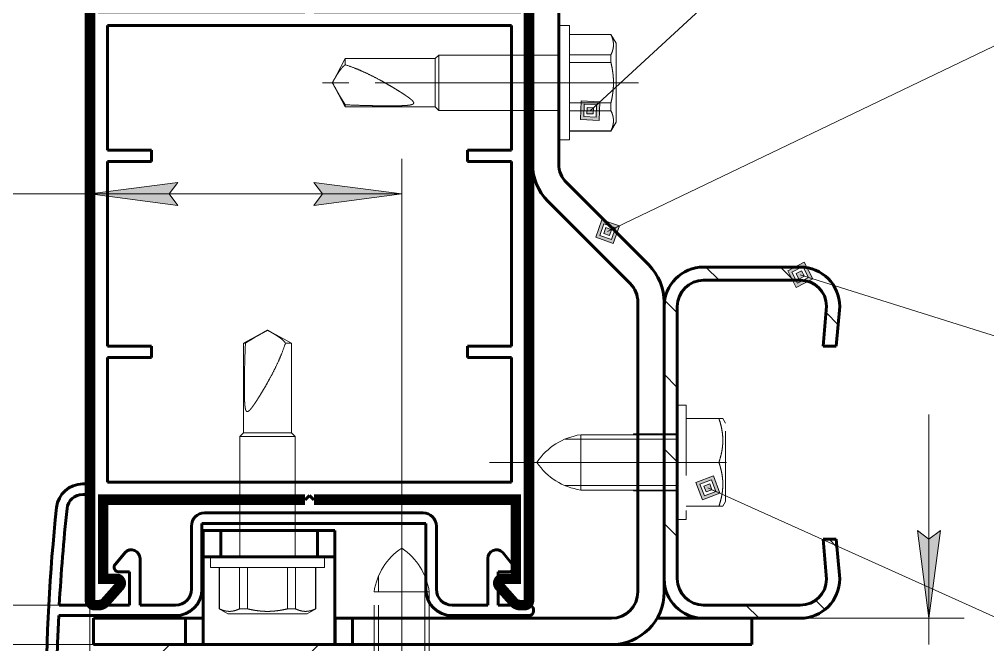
# Model space of a CAD drawing. Header units: millimetres. Extents: x 0 to 841, y 0 to 594.
# Drawn here: x 235.6 to 290.7, y 98.4 to 134 of the extents above; entities that cross this region are included whole.
import ezdxf

# ---------------------------------------------------------------- set-up
doc = ezdxf.new("R2010")
doc.units = ezdxf.units.MM
for name, pattern in [('K5LT32768', [0]), ('K5LT_AXLED', [19.5, 15, -1.5, 1.5, -1.5]), ('K5LT_BASIC', [0]), ('K5LT_DASHED', [6, 4, -2]), ('K5LT_THIN', [0])]:
    doc.linetypes.add(name, pattern=pattern)
doc.layers.add('Системный слой', color=7, linetype='Continuous')

# ---------------------------------------------------------------- blocks, each defined once
blk = doc.blocks.new('U90')
at = {"layer": 'Системный слой', "color": 30, "linetype": 'K5LT_AXLED', "lineweight": 18, "true_color": 0xff8000}
for p, q in [((266.886, 133.158), (269.247, 133.158)), ((266.886, 133.146), (269.247, 133.146)), ((269.247, 133.158), (269.536, 132.658)), ((269.247, 133.146), (269.247, 133.158)), ((259.436, 131.983), (259.236, 131.783)), ((266.286, 131.983), (259.436, 131.983)), ((259.436, 131.983), (259.436, 128.833)), ((266.886, 132), (269.247, 132)), ((269.247, 131.554), (269.247, 132)), ((254.117, 131.783), (253.386, 130.408)), ((259.236, 131.783), (254.117, 131.783)), ((254.117, 131.783), (254.117, 131.432)), ((259.236, 129.033), (259.236, 131.783)), ((266.886, 131.554), (269.247, 131.554)), ((254.117, 129.033), (253.386, 130.408)), ((254.117, 129.151), (254.117, 129.033)), ((266.886, 129.262), (269.247, 129.262)), ((269.247, 128.816), (269.247, 129.262)), ((259.236, 129.033), (254.117, 129.033)), ((259.436, 128.833), (259.236, 129.033)), ((266.286, 128.833), (259.436, 128.833)), ((266.886, 128.816), (269.247, 128.816)), ((269.247, 127.658), (269.536, 128.158)), ((266.886, 127.67), (269.247, 127.67)), ((266.886, 127.658), (269.247, 127.658)), ((269.247, 127.658), (269.247, 127.67)), ((266.286, 127.158), (266.886, 127.158))]:
    blk.add_line(p, q, dxfattribs=at)
for points, knots in [([(269.247, 132), (269.277, 132.063), (269.316, 132.157), (269.355, 132.284), (269.376, 132.38), (269.388, 132.476), (269.393, 132.573), (269.388, 132.669), (269.376, 132.765), (269.355, 132.861), (269.316, 132.989), (269.277, 133.083), (269.247, 133.146)], [0, 0, 0, 0, 2.165084, 3.247765, 4.330633, 5.413593, 6.496834, 7.58026, 8.663966, 9.747765, 10.83175, 13, 13, 13, 13]), ([(253.386, 130.408), (253.417, 130.467), (253.468, 130.56), (253.541, 130.689), (253.608, 130.804), (253.687, 130.933), (253.773, 131.061), (253.857, 131.175), (253.931, 131.263), (254.017, 131.354), (254.077, 131.404), (254.117, 131.432)], [0, 0, 0, 0, 1.504176, 2.392626, 3.46464, 4.710724, 6.206453, 7.620947, 8.883179, 9.895758, 12, 12, 12, 12]), ([(254.117, 131.432), (254.308, 131.37), (254.643, 131.249), (255.143, 131.038), (255.619, 130.812), (256.088, 130.566), (256.489, 130.342), (256.791, 130.165), (257, 130.038), (257.155, 129.942), (257.281, 129.863), (257.397, 129.788), (257.501, 129.72), (257.594, 129.657), (257.673, 129.602), (257.741, 129.552), (257.8, 129.508), (257.849, 129.468), (257.893, 129.431), (257.932, 129.395), (257.964, 129.36), (257.986, 129.333), (258, 129.311), (258.008, 129.293), (258.015, 129.274), (258.016, 129.254), (258.013, 129.235), (258.002, 129.217), (257.986, 129.201), (257.961, 129.185), (257.927, 129.17), (257.887, 129.157), (257.84, 129.146), (257.785, 129.136), (257.72, 129.127), (257.642, 129.119), (257.547, 129.112), (257.436, 129.105), (257.303, 129.1), (257.146, 129.095), (256.971, 129.092), (256.789, 129.091), (256.61, 129.091), (256.43, 129.091), (256.233, 129.093), (256.009, 129.096), (255.749, 129.1), (255.35, 129.108), (254.801, 129.124), (254.352, 129.141), (254.117, 129.151)], [0, 0, 0, 0, 3.695674, 6.493974, 9.736498, 13.007954, 15.764358, 17.743186, 19.110548, 20.060766, 20.959179, 21.769647, 22.543978, 23.218085, 23.828109, 24.346105, 24.836155, 25.252922, 25.624352, 26.024358, 26.379929, 26.691066, 26.874208, 27.047701, 27.238697, 27.448683, 27.667991, 27.867967, 28.079474, 28.320733, 28.601801, 28.89542, 29.204128, 29.546194, 29.941906, 30.417557, 30.96798, 31.628115, 32.389595, 33.304905, 34.368495, 35.451313, 36.479219, 37.489156, 38.581158, 39.912937, 41.402425, 43.125267, 46.873525, 51, 51, 51, 51]), ([(269.391, 130.408), (269.391, 130.505), (269.386, 130.65), (269.369, 130.858), (269.346, 131.049), (269.307, 131.286), (269.27, 131.459), (269.247, 131.554)], [0, 0, 0, 0, 2, 3, 4.333333, 6, 8, 8, 8, 8]), ([(254.117, 129.151), (254.062, 129.236), (253.944, 129.422), (253.793, 129.676), (253.665, 129.9), (253.539, 130.125), (253.446, 130.295), (253.386, 130.408)], [0, 0, 0, 0, 1.82277, 3.891909, 4.975416, 6.027865, 8, 8, 8, 8]), ([(269.247, 129.262), (269.27, 129.356), (269.307, 129.53), (269.346, 129.767), (269.369, 129.958), (269.386, 130.166), (269.391, 130.311), (269.391, 130.408)], [0, 0, 0, 0, 2, 3.666667, 5, 6, 8, 8, 8, 8]), ([(269.247, 127.67), (269.277, 127.732), (269.316, 127.827), (269.355, 127.954), (269.376, 128.05), (269.388, 128.146), (269.393, 128.243), (269.388, 128.339), (269.376, 128.435), (269.355, 128.531), (269.316, 128.658), (269.277, 128.753), (269.247, 128.816)], [0, 0, 0, 0, 2.165084, 3.247765, 4.330633, 5.413593, 6.496834, 7.58026, 8.663966, 9.747765, 10.83175, 13, 13, 13, 13])]:
    blk.add_open_spline(points, degree=3, knots=knots, dxfattribs=at)
blk.add_open_spline([(269.536, 128.158), (269.536, 130.408), (269.536, 132.658)], degree=1, dxfattribs=at)
blk = doc.blocks.new('U91')
at = {"layer": 'Системный слой', "color": 30, "linetype": 'K5LT_AXLED', "lineweight": 18, "true_color": 0xff8000}
for p, q in [((248.313, 115.584), (249.688, 116.315)), ((251.063, 115.584), (249.688, 116.315)), ((248.313, 110.465), (248.313, 115.584)), ((248.431, 115.584), (248.313, 115.584)), ((251.063, 115.584), (250.712, 115.584)), ((251.063, 110.465), (251.063, 115.584)), ((248.113, 110.265), (248.313, 110.465)), ((248.313, 110.465), (251.063, 110.465)), ((251.263, 110.265), (251.063, 110.465)), ((248.113, 103.415), (248.113, 110.265)), ((251.263, 110.265), (248.113, 110.265)), ((251.263, 103.415), (251.263, 110.265)), ((246.438, 103.415), (246.438, 102.815)), ((246.938, 102.815), (246.938, 100.454)), ((246.95, 102.815), (246.95, 100.454)), ((248.096, 102.815), (248.096, 100.454)), ((248.542, 102.815), (248.542, 100.454)), ((250.834, 102.815), (250.834, 100.454)), ((251.28, 102.815), (251.28, 100.454)), ((252.426, 102.815), (252.426, 100.454)), ((252.438, 102.815), (252.438, 100.454)), ((246.938, 100.454), (247.438, 100.165)), ((246.938, 100.454), (246.95, 100.454)), ((248.096, 100.454), (248.542, 100.454)), ((250.834, 100.454), (251.28, 100.454)), ((252.438, 100.454), (251.938, 100.165)), ((252.426, 100.454), (252.438, 100.454))]:
    blk.add_line(p, q, dxfattribs=at)
for points, knots in [([(248.431, 115.584), (248.516, 115.639), (248.702, 115.756), (248.956, 115.908), (249.18, 116.036), (249.405, 116.162), (249.575, 116.255), (249.688, 116.315)], [0, 0, 0, 0, 1.82277, 3.891909, 4.975416, 6.027865, 8, 8, 8, 8]), ([(249.688, 116.315), (249.747, 116.283), (249.84, 116.233), (249.969, 116.16), (250.084, 116.093), (250.213, 116.013), (250.341, 115.928), (250.455, 115.843), (250.543, 115.77), (250.634, 115.684), (250.684, 115.624), (250.712, 115.584)], [0, 0, 0, 0, 1.504176, 2.392626, 3.46464, 4.710724, 6.206453, 7.620947, 8.883179, 9.895758, 12, 12, 12, 12]), ([(250.712, 115.584), (250.65, 115.393), (250.529, 115.058), (250.318, 114.558), (250.092, 114.082), (249.846, 113.612), (249.622, 113.211), (249.445, 112.91), (249.318, 112.701), (249.222, 112.546), (249.143, 112.42), (249.068, 112.303), (249, 112.2), (248.937, 112.107), (248.882, 112.028), (248.832, 111.96), (248.788, 111.901), (248.748, 111.851), (248.711, 111.808), (248.675, 111.769), (248.64, 111.737), (248.613, 111.715), (248.591, 111.701), (248.573, 111.692), (248.554, 111.686), (248.534, 111.684), (248.515, 111.688), (248.497, 111.698), (248.481, 111.715), (248.465, 111.74), (248.45, 111.773), (248.437, 111.814), (248.426, 111.861), (248.416, 111.916), (248.407, 111.981), (248.399, 112.059), (248.392, 112.154), (248.385, 112.265), (248.38, 112.398), (248.375, 112.554), (248.372, 112.73), (248.371, 112.912), (248.371, 113.091), (248.371, 113.27), (248.373, 113.467), (248.376, 113.692), (248.38, 113.952), (248.388, 114.351), (248.404, 114.9), (248.421, 115.349), (248.431, 115.584)], [0, 0, 0, 0, 3.695674, 6.493974, 9.736498, 13.007954, 15.764358, 17.743186, 19.110548, 20.060766, 20.959179, 21.769647, 22.543978, 23.218085, 23.828109, 24.346105, 24.836155, 25.252922, 25.624352, 26.024358, 26.379929, 26.691066, 26.874208, 27.047701, 27.238697, 27.448683, 27.667991, 27.867967, 28.079474, 28.320733, 28.601801, 28.89542, 29.204128, 29.546194, 29.941906, 30.417557, 30.96798, 31.628115, 32.389595, 33.304905, 34.368495, 35.451313, 36.479219, 37.489156, 38.581158, 39.912937, 41.402425, 43.125267, 46.873525, 51, 51, 51, 51]), ([(246.95, 100.454), (247.012, 100.424), (247.107, 100.384), (247.234, 100.346), (247.33, 100.325), (247.426, 100.312), (247.523, 100.308), (247.619, 100.312), (247.715, 100.325), (247.811, 100.346), (247.938, 100.384), (248.033, 100.424), (248.096, 100.454)], [0, 0, 0, 0, 2.165084, 3.247765, 4.330633, 5.413593, 6.496834, 7.58026, 8.663966, 9.747765, 10.83175, 13, 13, 13, 13]), ([(248.542, 100.454), (248.636, 100.431), (248.81, 100.394), (249.047, 100.355), (249.238, 100.332), (249.446, 100.314), (249.591, 100.309), (249.688, 100.309)], [0, 0, 0, 0, 2, 3.666667, 5, 6, 8, 8, 8, 8]), ([(249.688, 100.309), (249.785, 100.309), (249.93, 100.314), (250.138, 100.332), (250.329, 100.355), (250.566, 100.394), (250.739, 100.431), (250.834, 100.454)], [0, 0, 0, 0, 2, 3, 4.333333, 6, 8, 8, 8, 8]), ([(251.28, 100.454), (251.343, 100.424), (251.437, 100.384), (251.564, 100.346), (251.66, 100.325), (251.756, 100.312), (251.853, 100.308), (251.949, 100.312), (252.045, 100.325), (252.141, 100.346), (252.269, 100.384), (252.363, 100.424), (252.426, 100.454)], [0, 0, 0, 0, 2.165084, 3.247765, 4.330633, 5.413593, 6.496834, 7.58026, 8.663966, 9.747765, 10.83175, 13, 13, 13, 13])]:
    blk.add_open_spline(points, degree=3, knots=knots, dxfattribs=at)
blk.add_open_spline([(247.438, 100.165), (249.688, 100.165), (251.938, 100.165)], degree=1, dxfattribs=at)

msp = doc.modelspace()

# ---------------------------------------------------------------- hatches: boundary and pattern name
at = {"layer": 'Системный слой'}
h = msp.add_hatch(color=7, dxfattribs=at)
h.paths.add_polyline_path([(268.574, 128.264), (268.618, 129.323), (267.559, 129.368), (267.514, 128.308)])
h.paths.add_polyline_path([(268.405, 128.448), (268.434, 129.154), (267.728, 129.184), (267.698, 128.477)])
h.paths.add_polyline_path([(268.25, 128.985), (268.236, 128.632), (267.882, 128.646), (267.897, 129)])
for points in [[(244.079, 124.075), (244.579, 124.733), (239.579, 124.075), (244.579, 123.417)], [(257.329, 124.075), (252.329, 124.733), (252.829, 124.075), (252.329, 123.417)], [(287.359, 99.915), (288.018, 104.915), (287.359, 104.415), (286.701, 104.915)]]:
    msp.add_hatch(color=7, dxfattribs=at).paths.add_polyline_path(points)
h = msp.add_hatch(color=7, dxfattribs=at)
h.paths.add_polyline_path([(269.383, 121.255), (269.734, 122.256), (268.734, 122.607), (268.382, 121.607)])
h.paths.add_polyline_path([(269.509, 122.148), (269.275, 121.481), (268.608, 121.715), (268.842, 122.382)])
h.paths.add_polyline_path([(269.284, 122.039), (269.167, 121.706), (268.833, 121.823), (268.95, 122.157)])
h = msp.add_hatch(dxfattribs=at)
h.set_pattern_fill('Металл', angle=135, style=0, pattern_type=0)
h.set_pattern_definition([(135, (0, 0), (-2.12132, -2.12132), [])])
h.paths.add_polyline_path([(282.278, 102.165), (282.082, 104.415), (281.329, 104.415), (281.528, 102.135), (281.122, 101.138), (280.152, 100.67), (280.028, 100.665), (274.528, 100.665), (273.523, 101.052), (273.036, 102.012), (273.028, 102.165), (273.028, 117.665), (273.415, 118.67), (274.376, 119.157), (274.528, 119.165), (280.028, 119.165), (281.034, 118.778), (281.521, 117.818), (281.528, 117.694), (281.329, 115.415), (282.082, 115.415), (282.278, 117.665), (281.887, 118.933), (280.85, 119.76), (280.028, 119.915), (274.528, 119.915), (273.261, 119.524), (272.434, 118.486), (272.278, 117.665), (272.278, 102.165), (272.67, 100.897), (273.707, 100.07), (274.528, 99.915), (280.028, 99.915), (281.296, 100.306), (282.123, 101.343)])
h = msp.add_hatch(color=7, dxfattribs=at)
h.paths.add_polyline_path([(280.744, 119.243), (280.254, 120.184), (279.313, 119.694), (279.803, 118.753)])
h.paths.add_polyline_path([(280.505, 119.318), (280.179, 119.945), (279.552, 119.619), (279.878, 118.991)])
h.paths.add_polyline_path([(280.267, 119.393), (280.104, 119.707), (279.79, 119.543), (279.953, 119.23)])
h = msp.add_hatch(color=7, dxfattribs=at)
h.paths.add_polyline_path([(275.455, 107.032), (275.08, 108.024), (274.088, 107.648), (274.463, 106.657)])
h.paths.add_polyline_path([(275.227, 107.135), (274.977, 107.796), (274.316, 107.546), (274.566, 106.884)])
h.paths.add_polyline_path([(274.999, 107.238), (274.874, 107.568), (274.543, 107.443), (274.669, 107.112)])

# ---------------------------------------------------------------- linework, layer by layer
at = {"layer": 'Системный слой', "color": 7, "linetype": 'K5LT_THIN', "lineweight": 18}
for p, q in [((297.492, 155.887), (268.066, 128.816)), ((297.492, 135.583), (269.058, 121.931)), ((267.559, 129.368), (267.514, 128.308)), ((268.618, 129.323), (267.559, 129.368)), ((267.728, 129.184), (267.698, 128.477)), ((268.434, 129.154), (267.728, 129.184)), ((268.25, 128.985), (268.434, 129.154)), ((268.405, 128.448), (268.434, 129.154)), ((268.434, 129.154), (268.618, 129.323)), ((268.574, 128.264), (268.618, 129.323)), ((267.897, 129), (267.882, 128.646)), ((267.882, 128.646), (268.236, 128.632)), ((268.25, 128.985), (267.897, 129)), ((268.236, 128.632), (268.25, 128.985)), ((267.514, 128.308), (268.574, 128.264)), ((267.698, 128.477), (268.405, 128.448)), ((239.579, 93.415), (239.579, 126.075)), ((257.329, 103.915), (257.329, 126.075)), ((239.579, 124.075), (244.579, 124.733)), ((244.579, 124.733), (244.079, 124.075)), ((252.829, 124.075), (252.329, 124.733)), ((252.329, 124.733), (257.329, 124.075)), ((239.579, 124.075), (224.806, 124.075)), ((244.579, 123.417), (239.579, 124.075)), ((257.329, 124.075), (239.579, 124.075)), ((244.079, 124.075), (244.579, 123.417)), ((257.329, 124.075), (252.329, 123.417)), ((252.329, 123.417), (252.829, 124.075)), ((268.734, 122.607), (268.382, 121.607)), ((269.734, 122.256), (268.734, 122.607)), ((268.842, 122.382), (268.608, 121.715)), ((268.95, 122.157), (268.833, 121.823)), ((269.509, 122.148), (268.842, 122.382)), ((269.284, 122.039), (268.95, 122.157)), ((269.167, 121.706), (269.284, 122.039)), ((269.275, 121.481), (269.509, 122.148)), ((269.284, 122.039), (269.509, 122.148)), ((269.383, 121.255), (269.734, 122.256)), ((269.509, 122.148), (269.734, 122.256)), ((268.382, 121.607), (269.383, 121.255)), ((268.608, 121.715), (269.275, 121.481)), ((268.833, 121.823), (269.167, 121.706)), ((280.254, 120.184), (279.313, 119.694)), ((279.313, 119.694), (279.803, 118.753)), ((280.179, 119.945), (279.552, 119.619)), ((280.104, 119.707), (279.79, 119.543)), ((280.267, 119.393), (280.104, 119.707)), ((280.505, 119.318), (280.179, 119.945)), ((280.744, 119.243), (280.254, 120.184)), ((279.552, 119.619), (279.878, 118.991)), ((279.79, 119.543), (279.953, 119.23)), ((279.803, 118.753), (280.744, 119.243)), ((279.878, 118.991), (280.505, 119.318)), ((279.953, 119.23), (280.267, 119.393)), ((297.492, 113.966), (280.028, 119.468)), ((280.267, 119.393), (280.505, 119.318)), ((280.505, 119.318), (280.744, 119.243)), ((287.359, 99.915), (287.359, 111.513)), ((275.08, 108.024), (274.088, 107.648)), ((274.088, 107.648), (274.463, 106.657)), ((274.977, 107.796), (274.316, 107.546)), ((274.316, 107.546), (274.566, 106.884)), ((274.874, 107.568), (274.543, 107.443)), ((274.999, 107.238), (274.874, 107.568)), ((275.227, 107.135), (274.977, 107.796)), ((275.455, 107.032), (275.08, 108.024)), ((274.463, 106.657), (275.455, 107.032)), ((274.543, 107.443), (274.669, 107.112)), ((274.566, 106.884), (275.227, 107.135)), ((274.669, 107.112), (274.999, 107.238)), ((293.195, 99.038), (274.771, 107.34)), ((274.999, 107.238), (275.227, 107.135)), ((275.227, 107.135), (275.455, 107.032)), ((287.359, 99.915), (287.359, 106.915)), ((287.359, 104.415), (286.701, 104.915)), ((286.701, 104.915), (287.359, 99.915)), ((287.359, 99.915), (288.018, 104.915)), ((288.018, 104.915), (287.359, 104.415)), ((240.028, 100.665), (223.269, 100.665)), ((240.028, 100.665), (227.26, 100.665)), ((277.329, 99.915), (289.359, 99.915)), ((287.359, 98.415), (287.359, 99.915)), ((239.778, 98.415), (227.26, 98.415))]:
    msp.add_line(p, q, dxfattribs=at)
at = {"layer": 'Системный слой', "color": 5, "linetype": 'K5LT_BASIC', "lineweight": 60, "true_color": 0x0000ff}
for p, q in [((264.778, 136.03), (264.778, 133.53)), ((266.278, 133.53), (266.278, 136.03)), ((240.579, 126.565), (240.579, 133.665)), ((240.579, 133.665), (263.579, 133.665)), ((263.579, 133.665), (263.579, 126.565)), ((264.778, 125.78), (264.778, 133.53)), ((266.278, 125.78), (266.278, 133.53)), ((243.079, 126.565), (240.579, 126.565)), ((243.079, 125.915), (243.079, 126.565)), ((263.579, 126.565), (261.079, 126.565)), ((261.079, 126.565), (261.079, 125.915)), ((240.579, 115.415), (240.579, 125.915)), ((240.579, 125.915), (243.079, 125.915)), ((261.079, 125.915), (263.579, 125.915)), ((263.579, 125.915), (263.579, 115.415)), ((271.4, 120.036), (266.717, 124.719)), ((270.339, 118.976), (265.656, 123.659)), ((274.528, 119.915), (280.028, 119.915)), ((280.028, 119.165), (274.528, 119.165)), ((270.778, 101.415), (270.778, 117.915)), ((272.278, 101.415), (272.278, 117.915)), ((272.278, 102.165), (272.278, 117.665)), ((273.028, 117.665), (273.028, 102.165)), ((281.329, 115.415), (281.528, 117.694)), ((282.278, 117.665), (282.082, 115.415)), ((243.079, 115.415), (240.579, 115.415)), ((243.079, 114.765), (243.079, 115.415)), ((263.579, 115.415), (261.079, 115.415)), ((261.079, 115.415), (261.079, 114.765)), ((282.082, 115.415), (281.329, 115.415)), ((240.579, 107.665), (240.579, 114.765)), ((240.579, 114.765), (243.079, 114.765)), ((261.079, 114.765), (263.579, 114.765)), ((263.579, 114.765), (263.579, 107.665)), ((239.579, 107.565), (239.168, 107.565)), ((239.579, 106.965), (239.579, 107.565)), ((263.579, 107.665), (240.579, 107.665)), ((239.168, 106.965), (239.579, 106.965)), ((251.829, 106.665), (252.079, 106.915)), ((252.079, 106.915), (252.329, 106.665)), ((258.554, 105.915), (246.104, 105.915)), ((245.354, 105.165), (245.354, 101.565)), ((245.954, 101.565), (245.954, 105.315)), ((245.954, 105.315), (258.704, 105.315)), ((247.028, 104.915), (246.028, 104.915)), ((246.028, 103.415), (246.028, 104.915)), ((247.028, 104.915), (252.528, 104.915)), ((247.028, 103.415), (247.028, 104.915)), ((253.528, 104.915), (252.528, 104.915)), ((252.528, 104.915), (252.528, 103.415)), ((253.528, 104.915), (253.528, 103.415)), ((258.704, 105.315), (258.704, 101.565)), ((259.304, 101.565), (259.304, 105.165)), ((281.528, 102.135), (281.329, 104.415)), ((281.329, 104.415), (282.082, 104.415)), ((282.082, 104.415), (282.278, 102.165)), ((241.574, 103.668), (241.027, 102.991)), ((242.429, 100.665), (242.429, 103.315)), ((246.028, 103.415), (246.028, 101.915)), ((246.028, 103.415), (247.028, 103.415)), ((247.028, 103.415), (252.528, 103.415)), ((252.528, 103.415), (253.528, 103.415)), ((253.528, 101.915), (253.528, 103.415)), ((262.229, 103.315), (262.229, 100.665)), ((263.631, 102.991), (263.083, 103.668)), ((241.204, 102.565), (241.829, 102.565)), ((241.829, 102.565), (241.829, 100.665)), ((262.829, 100.665), (262.829, 102.565)), ((262.829, 102.565), (263.454, 102.565)), ((246.028, 101.915), (246.028, 101.415)), ((253.528, 101.415), (253.528, 101.915)), ((246.028, 101.415), (246.028, 98.415)), ((253.528, 98.415), (253.528, 101.415)), ((241.829, 100.665), (237.83, 100.665)), ((244.454, 100.665), (242.429, 100.665)), ((262.229, 100.665), (260.204, 100.665)), ((264.579, 100.665), (262.829, 100.665)), ((264.829, 100.315), (264.829, 100.415)), ((274.528, 100.665), (280.028, 100.665)), ((237.799, 100.065), (244.454, 100.065)), ((239.778, 98.415), (239.778, 99.915)), ((242.278, 99.915), (239.778, 99.915)), ((242.278, 99.915), (245.023, 99.915)), ((246.023, 99.915), (245.023, 99.915)), ((245.023, 99.915), (245.023, 98.415)), ((246.028, 99.915), (246.023, 99.915)), ((246.023, 99.915), (246.023, 98.415)), ((253.533, 99.915), (253.528, 99.915)), ((253.533, 98.415), (253.533, 99.915)), ((254.533, 99.915), (253.533, 99.915)), ((254.533, 99.915), (269.278, 99.915)), ((254.533, 98.415), (254.533, 99.915)), ((260.204, 100.065), (264.079, 100.065)), ((264.079, 100.065), (264.579, 100.065)), ((271.876, 99.915), (274.278, 99.915)), ((274.278, 99.915), (277.278, 99.915)), ((280.028, 99.915), (274.528, 99.915)), ((277.278, 98.415), (277.278, 99.915)), ((239.778, 98.415), (242.278, 98.415)), ((242.278, 98.415), (245.023, 98.415)), ((245.023, 98.415), (246.023, 98.415)), ((246.028, 98.415), (246.023, 98.415)), ((253.528, 98.415), (246.028, 98.415)), ((253.533, 98.415), (253.528, 98.415)), ((253.533, 98.415), (254.533, 98.415)), ((254.533, 98.415), (269.278, 98.415)), ((269.278, 98.415), (274.278, 98.415)), ((274.278, 98.415), (277.278, 98.415))]:
    msp.add_line(p, q, dxfattribs=at)
at = {"layer": 'Системный слой', "color": 30, "linetype": 'K5LT_AXLED', "lineweight": 18, "true_color": 0xff8000}
for p, q in [((266.286, 133.658), (266.886, 133.658)), ((270.813, 130.408), (252.715, 130.408)), ((262.329, 108.794), (275.829, 108.794)), ((257.329, 105.915), (257.329, 66.415)), ((252.938, 103.415), (252.938, 102.815))]:
    msp.add_line(p, q, dxfattribs=at)
at = {"layer": 'Системный слой', "color": 7, "linetype": 'K5LT_DASHED', "lineweight": 18}
for p, q in [((273.028, 112.043), (273.528, 112.043)), ((273.028, 112.043), (273.528, 112.043)), ((273.028, 112.043), (273.528, 112.043)), ((273.028, 112.043), (273.528, 112.043)), ((273.028, 112.043), (273.528, 112.043)), ((273.028, 112.043), (273.528, 112.043)), ((273.028, 112.043), (273.528, 112.043)), ((273.028, 112.043), (273.528, 112.043)), ((273.028, 112.043), (273.528, 112.043)), ((273.028, 112.043), (273.528, 112.043)), ((273.028, 112.043), (273.028, 105.543)), ((273.528, 112.043), (273.528, 105.543)), ((273.528, 111.293), (275.396, 111.293)), ((275.62, 111.293), (275.396, 111.293)), ((275.62, 111.293), (275.778, 111.018)), ((275.62, 111.293), (275.778, 111.018)), ((275.62, 111.293), (275.778, 111.018)), ((275.62, 111.293), (275.778, 111.018)), ((275.62, 111.293), (275.778, 111.018)), ((275.62, 111.293), (275.778, 111.018)), ((275.62, 111.293), (275.778, 111.018)), ((275.62, 111.293), (275.778, 111.018)), ((275.62, 111.293), (275.778, 111.018)), ((275.62, 111.293), (275.778, 111.018)), ((275.778, 106.568), (275.778, 111.018)), ((273.028, 110.368), (267.528, 110.368)), ((269.229, 110.368), (267.528, 110.368)), ((267.528, 107.218), (267.528, 110.368)), ((269.229, 110.368), (267.528, 110.368)), ((269.229, 110.368), (267.528, 110.368)), ((269.229, 110.368), (267.528, 110.368)), ((269.229, 110.368), (267.528, 110.368)), ((269.229, 110.368), (267.528, 110.368)), ((269.229, 110.368), (267.528, 110.368)), ((269.229, 110.368), (267.528, 110.368)), ((269.229, 110.368), (267.528, 110.368)), ((270.529, 110.368), (270.479, 110.368)), ((270.529, 110.368), (270.479, 110.368)), ((270.529, 110.368), (270.479, 110.368)), ((270.529, 110.368), (270.479, 110.368)), ((270.529, 110.368), (270.479, 110.368)), ((270.529, 110.368), (270.479, 110.368)), ((270.529, 110.368), (270.479, 110.368)), ((270.529, 110.368), (270.479, 110.368)), ((270.529, 110.368), (270.479, 110.368)), ((270.529, 110.418), (273.028, 110.418)), ((270.529, 110.368), (270.529, 110.418)), ((266.637, 110.118), (267.528, 110.118)), ((273.028, 110.118), (267.528, 110.118)), ((269.229, 110.118), (267.528, 110.118)), ((273.028, 110.118), (270.479, 110.118)), ((273.528, 108.793), (275.396, 108.793)), ((266.637, 107.468), (267.528, 107.468)), ((273.028, 107.468), (267.528, 107.468)), ((269.229, 107.468), (267.528, 107.468)), ((273.028, 107.218), (267.528, 107.218)), ((269.229, 107.218), (267.528, 107.218)), ((269.229, 107.218), (267.528, 107.218)), ((269.229, 107.218), (267.528, 107.218)), ((269.229, 107.218), (267.528, 107.218)), ((269.229, 107.218), (267.528, 107.218)), ((269.229, 107.218), (267.528, 107.218)), ((269.229, 107.218), (267.528, 107.218)), ((269.229, 107.218), (267.528, 107.218)), ((269.229, 107.218), (267.528, 107.218)), ((273.028, 107.468), (270.479, 107.468)), ((270.529, 107.218), (270.479, 107.218)), ((270.529, 107.218), (270.479, 107.218)), ((270.529, 107.218), (270.479, 107.218)), ((270.529, 107.218), (270.479, 107.218)), ((270.529, 107.218), (270.479, 107.218)), ((270.529, 107.218), (270.479, 107.218)), ((270.529, 107.218), (270.479, 107.218)), ((270.529, 107.218), (270.479, 107.218)), ((270.529, 107.218), (270.479, 107.218)), ((270.529, 107.168), (270.529, 107.218)), ((270.529, 107.168), (273.028, 107.168)), ((275.62, 106.293), (275.778, 106.568)), ((275.62, 106.293), (275.778, 106.568)), ((275.62, 106.293), (275.778, 106.568)), ((275.62, 106.293), (275.778, 106.568)), ((275.62, 106.293), (275.778, 106.568)), ((275.62, 106.293), (275.778, 106.568)), ((275.62, 106.293), (275.778, 106.568)), ((275.62, 106.293), (275.778, 106.568)), ((275.62, 106.293), (275.778, 106.568)), ((275.62, 106.293), (275.778, 106.568)), ((273.528, 106.293), (275.396, 106.293)), ((275.396, 106.293), (275.62, 106.293)), ((273.028, 105.543), (273.528, 105.543)), ((273.029, 105.543), (273.528, 105.543)), ((273.029, 105.543), (273.528, 105.543)), ((273.029, 105.543), (273.528, 105.543)), ((273.029, 105.543), (273.528, 105.543)), ((273.029, 105.543), (273.528, 105.543)), ((273.029, 105.543), (273.528, 105.543)), ((273.029, 105.543), (273.528, 105.543)), ((273.029, 105.543), (273.528, 105.543)), ((273.029, 105.543), (273.528, 105.543)), ((256.004, 102.306), (256.004, 101.415)), ((258.654, 102.306), (258.654, 101.415)), ((255.754, 96.665), (255.754, 101.415)), ((255.754, 101.415), (258.904, 101.415)), ((256.004, 96.665), (256.004, 101.415)), ((258.654, 96.665), (258.654, 101.415)), ((258.654, 99.715), (258.654, 101.415)), ((258.904, 96.665), (258.904, 101.415)), ((258.904, 99.715), (258.904, 101.415)), ((256.004, 96.665), (256.004, 98.465)), ((258.654, 96.665), (258.654, 98.465))]:
    msp.add_line(p, q, dxfattribs=at)
at = {"layer": 'Системный слой', "color": 7, "linetype": 'K5LT32768', "lineweight": 18}
for p, q in [((242.052, 96.332), (244.135, 98.415)), ((250.87, 96.665), (252.62, 98.415))]:
    msp.add_line(p, q, dxfattribs=at)
at = {"layer": 'Системный слой', "color": 5, "linetype": 'K5LT_BASIC', "true_color": 0x0000ff, "const_width": 0.6}
for points in [[(251.829, 106.665), (240.329, 106.665), (240.329, 102.165), (241.079, 102.165, -0.646887), (241.266, 101.749), (240.453, 100.833, -0.214413), (240.079, 100.665), (239.829, 100.665, -0.414214), (239.579, 100.915), (239.579, 140.415, -0.414214), (239.829, 140.665), (240.079, 140.665, -0.214413), (240.453, 140.497), (241.266, 139.581, -0.646887), (241.079, 139.165), (240.329, 139.165), (240.329, 134.665), (251.829, 134.665)], [(252.329, 134.665), (263.829, 134.665), (263.829, 139.165), (263.079, 139.165, -0.646887), (262.892, 139.581), (263.705, 140.497, -0.214413), (264.079, 140.665), (264.329, 140.665, -0.414214), (264.579, 140.415), (264.579, 100.915, -0.414214), (264.329, 100.665), (264.079, 100.665, -0.214413), (263.705, 100.833), (262.892, 101.749, -0.646887), (263.079, 102.165), (263.829, 102.165), (263.829, 106.665), (252.329, 106.665)]]:
    msp.add_lwpolyline(points, format="xyb", dxfattribs=at)
at = {"layer": 'Системный слой', "color": 5, "linetype": 'K5LT_BASIC', "lineweight": 60, "true_color": 0x0000ff}
for centre, radius, start, end in [((267.778, 125.78), 3, 180, 225), ((267.778, 125.78), 1.5, 180, 225), ((269.278, 117.915), 3, 0, 45), ((274.528, 117.665), 2.25, 90, 180), ((280.028, 117.665), 2.25, 0, 90), ((274.528, 117.665), 1.5, 90, 180), ((280.028, 117.665), 1.5, 1.1247, 90), ((269.278, 117.915), 1.5, 0, 45), ((239.168, 106.065), 1.5, 90, 173.8718), ((239.168, 106.065), 0.9, 90, 173.8718), ((341.62, 95.065), 104.542, 173.87183, 186.12817), ((341.62, 95.065), 103.942, 173.87183, 176.91162), ((246.104, 105.165), 0.75, 90, 180), ((258.554, 105.165), 0.75, 0, 90), ((241.929, 103.315), 0.5, 0, 135.1509), ((262.729, 103.315), 0.5, 44.8491, 180), ((241.204, 102.815), 0.25, 135.1509, 270), ((263.454, 102.815), 0.25, 270, 44.8491), ((274.528, 102.165), 2.25, 180, 270), ((274.528, 102.165), 1.5, 180, 270), ((280.028, 102.165), 2.25, 270, 0), ((280.028, 102.165), 1.5, 270, 358.8753), ((244.454, 101.565), 1.5, 270, 0), ((244.454, 101.565), 0.9, 270, 0), ((260.204, 101.565), 1.5, 180, 270), ((260.204, 101.565), 0.9, 180, 270), ((269.278, 101.415), 1.5, 270, 0), ((269.278, 101.415), 3, 270, 0), ((264.579, 100.415), 0.25, 0, 90), ((341.62, 95.065), 103.942, 177.24279, 184.13824), ((264.579, 100.315), 0.25, 270, 0)]:
    msp.add_arc(centre, radius, start, end, dxfattribs=at)
at = {"layer": 'Системный слой', "color": 30, "linetype": 'K5LT_AXLED', "lineweight": 18, "true_color": 0xff8000}
for points, knots in [([(266.286, 127.158), (266.286, 128.833), (266.286, 131.983), (266.286, 133.658)], [0, 0, 3.35, 9.65, 13, 13]), ([(266.886, 127.158), (266.886, 127.658), (266.886, 133.158), (266.886, 133.658)], [0, 0, 1, 12, 13, 13]), ([(246.438, 103.415), (248.113, 103.415), (251.263, 103.415), (252.938, 103.415)], [0, 0, 3.35, 9.65, 13, 13]), ([(246.438, 102.815), (246.938, 102.815), (252.438, 102.815), (252.938, 102.815)], [0, 0, 1, 12, 13, 13])]:
    msp.add_open_spline(points, degree=1, knots=knots, dxfattribs=at)
at = {"layer": 'Системный слой', "color": 7, "linetype": 'K5LT_DASHED', "lineweight": 18}
for points, knots in [([(275.396, 111.293), (275.429, 111.196), (275.486, 111.008), (275.556, 110.714), (275.602, 110.426), (275.62, 110.162), (275.62, 109.937), (275.608, 109.742), (275.585, 109.552), (275.552, 109.364), (275.495, 109.109), (275.438, 108.919), (275.396, 108.793)], [0, 0, 0, 0, 1.549818, 2.992222, 4.610295, 6.008391, 7.059696, 8.058214, 9.015785, 9.985197, 10.97829, 13, 13, 13, 13]), ([(275.396, 108.793), (275.41, 108.753), (275.452, 108.622), (275.507, 108.425), (275.559, 108.189), (275.594, 107.972), (275.615, 107.757), (275.622, 107.552), (275.616, 107.336), (275.592, 107.088), (275.544, 106.819), (275.477, 106.55), (275.424, 106.377), (275.396, 106.293)], [0, 0, 0, 0, 0.689736, 2.24922, 3.361884, 4.659091, 5.868388, 6.92782, 8.056313, 9.438689, 11.04297, 12.55346, 14, 14, 14, 14])]:
    msp.add_open_spline(points, degree=3, knots=knots, dxfattribs=at)
for points in [[(265.028, 108.793), (265.641, 109.673), (266.475, 110.198), (267.528, 110.368)], [(265.028, 108.793), (265.641, 109.673), (266.475, 110.198), (267.528, 110.368)], [(265.028, 108.793), (265.641, 109.673), (266.475, 110.198), (267.528, 110.368)], [(265.028, 108.793), (265.641, 109.673), (266.475, 110.198), (267.528, 110.368)], [(265.028, 108.793), (265.641, 109.673), (266.475, 110.198), (267.528, 110.368)], [(265.028, 108.793), (265.641, 109.673), (266.475, 110.198), (267.528, 110.368)], [(265.028, 108.793), (265.641, 109.673), (266.475, 110.198), (267.528, 110.368)], [(265.028, 108.793), (265.641, 109.673), (266.475, 110.198), (267.528, 110.368)], [(265.028, 108.793), (265.641, 109.673), (266.475, 110.198), (267.528, 110.368)], [(265.028, 108.793), (265.641, 109.673), (266.475, 110.198), (267.528, 110.368)], [(265.028, 108.793), (265.641, 107.914), (266.475, 107.389), (267.528, 107.218)], [(265.028, 108.793), (265.641, 107.914), (266.475, 107.389), (267.528, 107.218)], [(265.028, 108.793), (265.641, 107.914), (266.475, 107.389), (267.528, 107.218)], [(265.028, 108.793), (265.641, 107.914), (266.475, 107.389), (267.528, 107.218)], [(265.028, 108.793), (265.641, 107.914), (266.475, 107.389), (267.528, 107.218)], [(265.028, 108.793), (265.641, 107.914), (266.475, 107.389), (267.528, 107.218)], [(265.028, 108.793), (265.641, 107.914), (266.475, 107.389), (267.528, 107.218)], [(265.028, 108.793), (265.641, 107.914), (266.475, 107.389), (267.528, 107.218)], [(265.028, 108.793), (265.641, 107.914), (266.475, 107.389), (267.528, 107.218)], [(265.028, 108.793), (265.641, 107.914), (266.475, 107.389), (267.528, 107.218)], [(257.329, 103.915), (256.449, 103.302), (255.924, 102.469), (255.754, 101.415)], [(257.329, 103.915), (258.208, 103.302), (258.733, 102.469), (258.904, 101.415)]]:
    msp.add_open_spline(points, degree=3, dxfattribs=at)

# ---------------------------------------------------------------- block references
at = {"layer": 'Системный слой'}
for name in ['U90', 'U91']:
    msp.add_blockref(name, (0, 0), dxfattribs=at)

doc.saveas('drawing.dxf')
